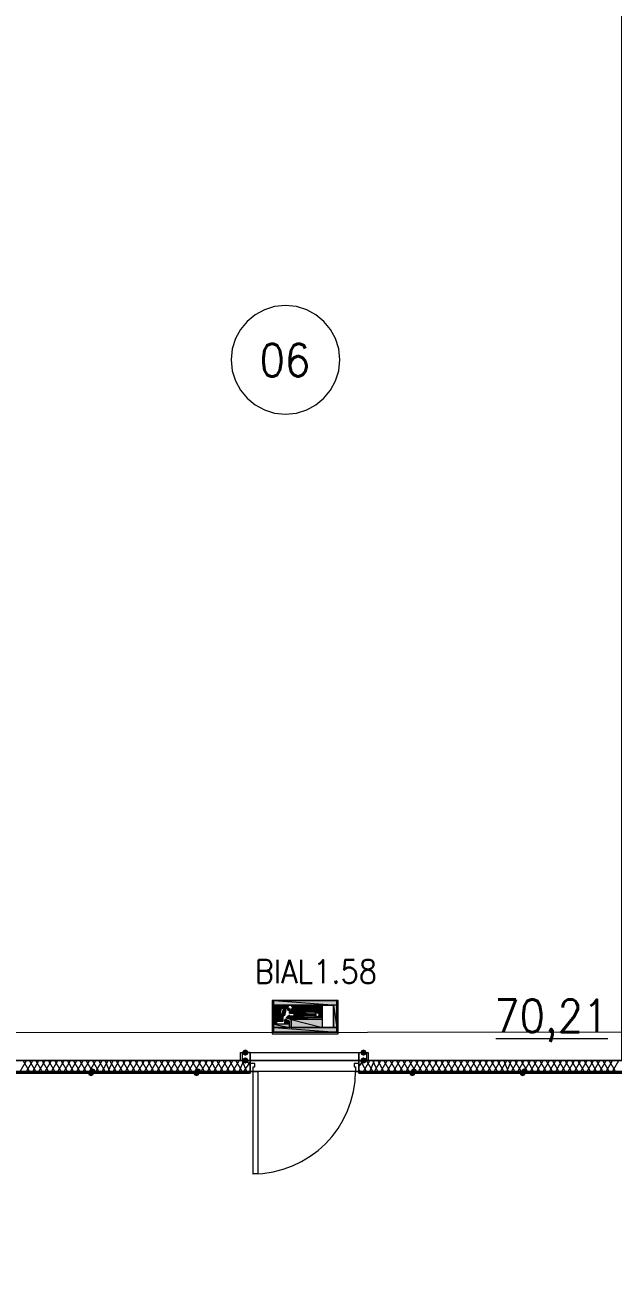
# Model space of a CAD drawing. Header units: millimetres. Extents: x 0 to 420, y 0 to 297.
# Drawn here: x 209.63 to 225.45, y 182.22 to 215.56 of the extents above; entities that cross this region are included whole.
import ezdxf

# ---------------------------------------------------------------- set-up
doc = ezdxf.new("R2010")
doc.units = ezdxf.units.MM
doc.styles.get("Standard").update_dxf_attribs({"font": 'STANDARD'})

msp = doc.modelspace()

# ---------------------------------------------------------------- hatches: boundary and pattern name
h = msp.add_hatch(color=82)
h.paths.add_polyline_path([(218.016667, 189.356999), (216.323334, 189.356999), (218.016667, 189.229999)], flags=0)
h.paths.add_polyline_path([(216.323334, 189.356999), (218.016667, 189.229999), (216.323334, 189.229999)], flags=0)
h = msp.add_hatch(color=82)
h.paths.add_polyline_path([(216.323334, 189.229999), (217.635667, 189.229999)], flags=0)
h.paths.add_polyline_path([(217.635667, 189.229999), (216.323334, 189.229999)], flags=0)
h = msp.add_hatch(color=82)
h.paths.add_polyline_path([(216.746667, 189.229999), (216.323334, 189.229999), (216.704334, 189.187666)], flags=0)
h.paths.add_polyline_path([(216.323334, 189.229999), (216.704334, 189.187666), (216.323334, 189.187666)], flags=0)
h = msp.add_hatch(color=82)
h.paths.add_polyline_path([(216.323334, 189.187666), (216.704334, 189.187666)], flags=0)
h.paths.add_polyline_path([(216.704334, 189.187666), (216.323334, 189.187666)], flags=0)
h = msp.add_hatch(color=82)
h.paths.add_polyline_path([(216.323334, 189.187666), (216.704334, 189.187666)], flags=0)
h.paths.add_polyline_path([(216.704334, 189.187666), (216.323334, 189.187666)], flags=0)
h = msp.add_hatch(color=82)
h.paths.add_polyline_path([(216.704334, 189.187666), (216.323334, 189.187666), (216.704334, 189.145333)], flags=0)
h.paths.add_polyline_path([(216.323334, 189.187666), (216.704334, 189.145333), (216.323334, 189.145333)], flags=0)
h = msp.add_hatch(color=82)
h.paths.add_polyline_path([(216.323334, 189.145333), (216.704334, 189.145333)], flags=0)
h.paths.add_polyline_path([(216.704334, 189.145333), (216.323334, 189.145333)], flags=0)
h = msp.add_hatch(color=82)
h.paths.add_polyline_path([(216.535001, 189.145333), (216.323334, 189.145333), (216.492667, 189.018333)], flags=0)
h.paths.add_polyline_path([(216.323334, 189.145333), (216.492667, 189.018333), (216.323334, 189.018333)], flags=0)
h = msp.add_hatch(color=82)
h.paths.add_polyline_path([(216.662001, 189.102999), (216.577334, 189.102999), (216.619667, 188.975999)], flags=0)
h.paths.add_polyline_path([(216.577334, 189.102999), (216.619667, 188.975999), (216.535001, 188.975999)], flags=0)
for color, points in [(82, [(216.704334, 189.187666), (216.704334, 189.145333)]), (82, [(216.704334, 189.102999), (216.746667, 189.102999)]), (82, [(216.746667, 189.102999), (216.789001, 189.102999)]), (82, [(216.619667, 188.848999), (216.662001, 188.848999)]), (7, [(215.646, 187.96), (215.621129, 187.900204), (215.561333, 187.875333), (215.501538, 187.900204), (215.476667, 187.96), (215.501537, 188.019796), (215.561333, 188.044667), (215.621129, 188.019796)]), (7, [(218.821, 187.96), (218.796129, 187.900204), (218.736333, 187.875333), (218.676538, 187.900204), (218.651667, 187.96), (218.676537, 188.019796), (218.736333, 188.044667), (218.796129, 188.019796)]), (7, [(215.646, 187.748333), (215.621129, 187.688538), (215.561333, 187.663667), (215.501538, 187.688538), (215.476667, 187.748333), (215.501537, 187.808129), (215.561333, 187.833), (215.621129, 187.808129)]), (7, [(218.821, 187.748333), (218.796129, 187.688538), (218.736333, 187.663667), (218.676538, 187.688538), (218.651667, 187.748333), (218.676537, 187.808129), (218.736333, 187.833), (218.796129, 187.808129)]), (254, [(211.497333, 187.409667), (211.472463, 187.349871), (211.412667, 187.325), (211.352871, 187.349871), (211.328, 187.409667), (211.352871, 187.469462), (211.412667, 187.494333), (211.472462, 187.469463)]), (254, [(211.539667, 187.452), (211.514796, 187.392204), (211.455, 187.367333), (211.395204, 187.392204), (211.370333, 187.452), (211.395204, 187.511796), (211.455, 187.536667), (211.514796, 187.511796)]), (254, [(214.333667, 187.409667), (214.308796, 187.349871), (214.249, 187.325), (214.189204, 187.349871), (214.164333, 187.409667), (214.189204, 187.469462), (214.249, 187.494333), (214.308796, 187.469463)]), (254, [(214.376, 187.452), (214.351129, 187.392204), (214.291333, 187.367333), (214.231538, 187.392204), (214.206667, 187.452), (214.231537, 187.511796), (214.291333, 187.536667), (214.351129, 187.511796)]), (254, [(220.133333, 187.409667), (220.108462, 187.349871), (220.048667, 187.325), (219.988871, 187.349871), (219.964, 187.409667), (219.988871, 187.469462), (220.048667, 187.494333), (220.108462, 187.469463)]), (254, [(220.175667, 187.452), (220.150796, 187.392204), (220.091, 187.367333), (220.031204, 187.392204), (220.006333, 187.452), (220.031204, 187.511796), (220.091, 187.536667), (220.150796, 187.511796)]), (254, [(223.096667, 187.409667), (223.071796, 187.349871), (223.012, 187.325), (222.952204, 187.349871), (222.927333, 187.409667), (222.952204, 187.469462), (223.012, 187.494333), (223.071796, 187.469463)]), (254, [(223.139, 187.452), (223.114129, 187.392204), (223.054333, 187.367333), (222.994538, 187.392204), (222.969667, 187.452), (222.994537, 187.511796), (223.054333, 187.536667), (223.114129, 187.511796)])]:
    msp.add_hatch(color=color).paths.add_polyline_path(points, flags=0)
h = msp.add_hatch(color=82)
h.paths.add_polyline_path([(216.704334, 189.145333), (216.746667, 189.145333)], flags=0)
h.paths.add_polyline_path([(216.746667, 189.145333), (216.704334, 189.145333)], flags=0)
h = msp.add_hatch(color=82)
h.paths.add_polyline_path([(216.704334, 189.145333), (216.704334, 189.102999)], flags=0)
h.paths.add_polyline_path([(216.704334, 189.102999), (216.704334, 189.145333)], flags=0)
h = msp.add_hatch(color=82)
h.paths.add_polyline_path([(216.746667, 189.145333), (216.704334, 189.145333), (216.746667, 189.102999)], flags=0)
h.paths.add_polyline_path([(216.704334, 189.145333), (216.746667, 189.102999), (216.704334, 189.102999)], flags=0)
h = msp.add_hatch(color=82)
h.paths.add_polyline_path([(216.704334, 189.102999), (216.746667, 189.102999)], flags=0)
h.paths.add_polyline_path([(216.746667, 189.102999), (216.704334, 189.102999)], flags=0)
h = msp.add_hatch(color=82)
h.paths.add_polyline_path([(216.704334, 189.102999), (216.746667, 189.102999)], flags=0)
h.paths.add_polyline_path([(216.746667, 189.102999), (216.704334, 189.102999)], flags=0)
h = msp.add_hatch(color=82)
h.paths.add_polyline_path([(216.704334, 189.102999), (216.746667, 189.102999)], flags=0)
h.paths.add_polyline_path([(216.746667, 189.102999), (216.704334, 189.102999)], flags=0)
h.paths.add_polyline_path([(216.746667, 189.102999), (216.704334, 189.102999), (217.635667, 189.102999)], flags=0)
h.paths.add_polyline_path([(216.704334, 189.102999), (217.635667, 189.102999)], flags=0)
h = msp.add_hatch(color=82)
h.paths.add_polyline_path([(217.635667, 189.229999), (216.746667, 189.229999)], flags=0)
h.paths.add_polyline_path([(216.746667, 189.229999), (217.635667, 189.229999), (216.789001, 189.229999)], flags=0)
h = msp.add_hatch(color=82)
h.paths.add_polyline_path([(217.635667, 189.102999), (216.746667, 189.102999), (217.635667, 189.060666)], flags=0)
h.paths.add_polyline_path([(216.746667, 189.102999), (217.635667, 189.060666), (216.746667, 189.060666)], flags=0)
h = msp.add_hatch(color=82)
h.paths.add_polyline_path([(217.424001, 189.060666), (216.746667, 189.060666), (217.466334, 189.018333)], flags=0)
h.paths.add_polyline_path([(216.746667, 189.060666), (217.466334, 189.018333), (216.746667, 189.018333)], flags=0)
h = msp.add_hatch(color=82)
h.paths.add_polyline_path([(216.789001, 189.229999), (217.635667, 189.229999)], flags=0)
h.paths.add_polyline_path([(217.635667, 189.229999), (216.789001, 189.229999)], flags=0)
h.paths.add_polyline_path([(217.635667, 189.229999), (216.789001, 189.229999)], flags=0)
h.paths.add_polyline_path([(216.789001, 189.229999), (217.635667, 189.229999)], flags=0)
h = msp.add_hatch(color=82)
h.paths.add_polyline_path([(216.789001, 189.145333), (216.789001, 189.102999)], flags=0)
h.paths.add_polyline_path([(216.789001, 189.102999), (216.789001, 189.145333)], flags=0)
h = msp.add_hatch(color=82)
h.paths.add_polyline_path([(217.635667, 189.102999), (216.831334, 189.102999)], flags=0)
h.paths.add_polyline_path([(216.831334, 189.102999), (217.635667, 189.102999), (216.789001, 189.102999)], flags=0)
h = msp.add_hatch(color=82)
h.paths.add_polyline_path([(216.789001, 189.102999), (217.635667, 189.102999)], flags=0)
h.paths.add_polyline_path([(217.635667, 189.102999), (216.789001, 189.102999)], flags=0)
h = msp.add_hatch(color=82)
h.paths.add_polyline_path([(216.789001, 189.102999), (217.635667, 189.102999)], flags=0)
h.paths.add_polyline_path([(217.635667, 189.102999), (216.789001, 189.102999)], flags=0)
h = msp.add_hatch(color=82)
h.paths.add_polyline_path([(216.789001, 189.102999), (217.635667, 189.102999)], flags=0)
h.paths.add_polyline_path([(217.635667, 189.102999), (216.789001, 189.102999)], flags=0)
h = msp.add_hatch(color=82)
h.paths.add_polyline_path([(217.635667, 189.229999), (216.831334, 189.229999), (217.635667, 189.187666)], flags=0)
h.paths.add_polyline_path([(216.831334, 189.229999), (217.635667, 189.187666), (216.831334, 189.187666)], flags=0)
h = msp.add_hatch(color=82)
h.paths.add_polyline_path([(216.831334, 189.187666), (217.635667, 189.187666)], flags=0)
h.paths.add_polyline_path([(217.635667, 189.187666), (216.831334, 189.187666)], flags=0)
h = msp.add_hatch(color=82)
h.paths.add_polyline_path([(216.831334, 189.187666), (217.635667, 189.187666)], flags=0)
h.paths.add_polyline_path([(217.635667, 189.187666), (216.831334, 189.187666)], flags=0)
h = msp.add_hatch(color=82)
h.paths.add_polyline_path([(216.831334, 189.187666), (217.635667, 189.187666)], flags=0)
h.paths.add_polyline_path([(217.635667, 189.187666), (216.831334, 189.187666)], flags=0)
h = msp.add_hatch(color=82)
h.paths.add_polyline_path([(217.635667, 189.187666), (216.831334, 189.187666), (217.635667, 189.145333)], flags=0)
h.paths.add_polyline_path([(216.831334, 189.187666), (217.635667, 189.145333), (216.831334, 189.145333)], flags=0)
h = msp.add_hatch(color=82)
h.paths.add_polyline_path([(216.831334, 189.145333), (217.635667, 189.145333)], flags=0)
h.paths.add_polyline_path([(217.635667, 189.145333), (216.831334, 189.145333)], flags=0)
h = msp.add_hatch(color=82)
h.paths.add_polyline_path([(216.831334, 189.145333), (217.635667, 189.145333)], flags=0)
h.paths.add_polyline_path([(217.635667, 189.145333), (216.831334, 189.145333)], flags=0)
h = msp.add_hatch(color=82)
h.paths.add_polyline_path([(216.831334, 189.145333), (217.635667, 189.145333)], flags=0)
h.paths.add_polyline_path([(217.635667, 189.145333), (216.831334, 189.145333)], flags=0)
h = msp.add_hatch(color=82)
h.paths.add_polyline_path([(216.831334, 189.145333), (217.635667, 189.145333)], flags=0)
h.paths.add_polyline_path([(217.635667, 189.145333), (216.831334, 189.145333)], flags=0)
h = msp.add_hatch(color=82)
h.paths.add_polyline_path([(216.831334, 189.145333), (217.635667, 189.145333)], flags=0)
h.paths.add_polyline_path([(217.635667, 189.145333), (216.831334, 189.145333)], flags=0)
h = msp.add_hatch(color=82)
h.paths.add_polyline_path([(217.635667, 189.145333), (216.831334, 189.145333), (217.635667, 189.102999)], flags=0)
h.paths.add_polyline_path([(216.831334, 189.145333), (217.635667, 189.102999), (216.831334, 189.102999)], flags=0)
h = msp.add_hatch(color=82)
h.paths.add_polyline_path([(217.635667, 189.060666), (217.466334, 189.060666), (217.635667, 188.975999)], flags=0)
h.paths.add_polyline_path([(217.466334, 189.060666), (217.635667, 188.975999), (217.551001, 188.975999)], flags=0)
h = msp.add_hatch(color=82)
h.paths.add_polyline_path([(218.016667, 189.229999), (217.932001, 189.229999), (218.016667, 188.637333)], flags=0)
h.paths.add_polyline_path([(217.932001, 189.229999), (218.016667, 188.637333), (217.932001, 188.637333)], flags=0)
h = msp.add_hatch(color=82)
h.paths.add_polyline_path([(216.492667, 189.018333), (216.323334, 189.018333), (216.535001, 188.975999)], flags=0)
h.paths.add_polyline_path([(216.323334, 189.018333), (216.535001, 188.975999), (216.323334, 188.975999)], flags=0)
h = msp.add_hatch(color=82)
h.paths.add_polyline_path([(216.619667, 188.975999), (216.323334, 188.975999), (216.577334, 188.933666)], flags=0)
h.paths.add_polyline_path([(216.323334, 188.975999), (216.577334, 188.933666), (216.323334, 188.933666)], flags=0)
h = msp.add_hatch(color=82)
h.paths.add_polyline_path([(216.577334, 188.933666), (216.323334, 188.933666), (216.577334, 188.806666)], flags=0)
h.paths.add_polyline_path([(216.323334, 188.933666), (216.577334, 188.806666), (216.323334, 188.806666)], flags=0)
h = msp.add_hatch(color=82)
h.paths.add_polyline_path([(216.408001, 188.806666), (216.323334, 188.806666), (216.408001, 188.721999)], flags=0)
h.paths.add_polyline_path([(216.323334, 188.806666), (216.408001, 188.721999), (216.323334, 188.721999)], flags=0)
h = msp.add_hatch(color=82)
h.paths.add_polyline_path([(216.746667, 188.721999), (216.323334, 188.721999), (216.746667, 188.637333)], flags=0)
h.paths.add_polyline_path([(216.323334, 188.721999), (216.746667, 188.637333), (216.323334, 188.637333)], flags=0)
h = msp.add_hatch(color=82)
h.paths.add_polyline_path([(216.662001, 188.848999), (216.619667, 188.848999), (216.746667, 188.806666)], flags=0)
h.paths.add_polyline_path([(216.619667, 188.848999), (216.746667, 188.806666), (216.619667, 188.806666)], flags=0)
h = msp.add_hatch(color=82)
h.paths.add_polyline_path([(216.746667, 188.806666), (216.619667, 188.806666), (216.746667, 188.721999)], flags=0)
h.paths.add_polyline_path([(216.619667, 188.806666), (216.746667, 188.721999), (216.619667, 188.721999)], flags=0)
h = msp.add_hatch(color=82)
h.paths.add_polyline_path([(217.466334, 188.933666), (216.704334, 188.933666), (217.424001, 188.891333)], flags=0)
h.paths.add_polyline_path([(216.704334, 188.933666), (217.424001, 188.891333), (216.662001, 188.891333)], flags=0)
h = msp.add_hatch(color=82)
h.paths.add_polyline_path([(217.635667, 188.891333), (216.662001, 188.891333), (217.635667, 188.848999)], flags=0)
h.paths.add_polyline_path([(216.662001, 188.891333), (217.635667, 188.848999), (216.789001, 188.848999)], flags=0)
h = msp.add_hatch(color=82)
h.paths.add_polyline_path([(217.635667, 188.848999), (216.789001, 188.848999), (217.635667, 188.637333)], flags=0)
h.paths.add_polyline_path([(216.789001, 188.848999), (217.635667, 188.637333), (216.789001, 188.637333)], flags=0)
h = msp.add_hatch(color=82)
h.paths.add_polyline_path([(217.466334, 189.018333), (216.873667, 189.018333), (217.466334, 188.975999)], flags=0)
h.paths.add_polyline_path([(216.873667, 189.018333), (217.466334, 188.975999), (216.873667, 188.975999)], flags=0)
h = msp.add_hatch(color=82)
h.paths.add_polyline_path([(216.873667, 188.975999), (216.958334, 188.975999)], flags=0)
h.paths.add_polyline_path([(216.958334, 188.975999), (216.873667, 188.975999)], flags=0)
h = msp.add_hatch(color=82)
h.paths.add_polyline_path([(217.466334, 188.975999), (216.873667, 188.975999), (217.466334, 188.933666)], flags=0)
h.paths.add_polyline_path([(216.873667, 188.975999), (217.466334, 188.933666), (216.873667, 188.933666)], flags=0)
h = msp.add_hatch(color=82)
h.paths.add_polyline_path([(217.635667, 188.975999), (217.551001, 188.975999), (217.635667, 188.891333)], flags=0)
h.paths.add_polyline_path([(217.551001, 188.975999), (217.635667, 188.891333), (217.466334, 188.891333)], flags=0)
h = msp.add_hatch(color=82)
h.paths.add_polyline_path([(218.016667, 188.637333), (216.323334, 188.637333), (218.016667, 188.510333)], flags=0)
h.paths.add_polyline_path([(216.323334, 188.637333), (218.016667, 188.510333), (216.323334, 188.510333)], flags=0)
h = msp.add_hatch(color=82)
h.paths.add_polyline_path([(216.789001, 188.637333), (218.016667, 188.637333)], flags=0)
h.paths.add_polyline_path([(218.016667, 188.637333), (216.789001, 188.637333)], flags=0)
h = msp.add_hatch(color=7)
h.paths.add_polyline_path([(215.688333, 187.452), (208.576333, 187.452), (215.688333, 187.409667)], flags=0)
h.paths.add_polyline_path([(208.576333, 187.452), (215.688333, 187.409667), (208.576333, 187.409667)], flags=0)
h = msp.add_hatch(color=7)
h.paths.add_polyline_path([(225.975333, 187.452), (218.609333, 187.452), (225.975333, 187.409667)], flags=0)
h.paths.add_polyline_path([(218.609333, 187.452), (225.975333, 187.409667), (218.609333, 187.409667)], flags=0)

# ---------------------------------------------------------------- linework, layer by layer
at = {"color": 43, "lineweight": 0}
msp.add_lwpolyline([(208.576333, 187.748333), (225.679, 187.748333), (225.679, 222.25), (208.576333, 222.25)], close=True, dxfattribs=at)
at = {"color": 7, "lineweight": 0}
for points in [[(218.101333, 206.5655), (218.071661, 206.859844), (217.986561, 207.133996), (217.851905, 207.382083), (217.673566, 207.598232), (217.457416, 207.776572), (217.209329, 207.911228), (216.935177, 207.996328), (216.640833, 208.026), (216.34649, 207.996328), (216.072338, 207.911228), (215.824251, 207.776572), (215.608101, 207.598232), (215.429762, 207.382083), (215.295106, 207.133996), (215.210005, 206.859844), (215.180333, 206.5655)], [(215.180333, 206.5655), (215.210005, 206.271156), (215.295106, 205.997004), (215.429762, 205.748917), (215.608101, 205.532768), (215.824251, 205.354428), (216.072338, 205.219772), (216.34649, 205.134672), (216.640833, 205.105), (216.935177, 205.134672), (217.209329, 205.219772), (217.457416, 205.354428), (217.673566, 205.532768), (217.851905, 205.748917), (217.986561, 205.997004), (218.071661, 206.271156), (218.101333, 206.5655)], [(222.292333, 188.341), (225.298, 188.341)], [(215.688333, 187.748333), (208.576333, 187.748333)], [(209.507667, 187.452), (209.677, 187.748333)], [(209.761667, 187.452), (209.592333, 187.748333)], [(209.677, 187.452), (209.846333, 187.748333)], [(209.931, 187.452), (209.761667, 187.748333)], [(209.846333, 187.452), (210.015667, 187.748333)], [(210.100333, 187.452), (209.931, 187.748333)], [(210.015667, 187.452), (210.185, 187.748333)], [(210.269667, 187.452), (210.100333, 187.748333)], [(210.185, 187.452), (210.354333, 187.748333)], [(210.439, 187.452), (210.269667, 187.748333)], [(210.354333, 187.452), (210.523667, 187.748333)], [(210.608333, 187.452), (210.439, 187.748333)], [(210.523667, 187.452), (210.693, 187.748333)], [(210.777667, 187.452), (210.608333, 187.748333)], [(210.693, 187.452), (210.862333, 187.748333)], [(210.947, 187.452), (210.777667, 187.748333)], [(210.862333, 187.452), (211.031667, 187.748333)], [(211.116333, 187.452), (210.947, 187.748333)], [(211.031667, 187.452), (211.201, 187.748333)], [(211.285667, 187.452), (211.116333, 187.748333)], [(211.201, 187.452), (211.370333, 187.748333)], [(211.455, 187.452), (211.285667, 187.748333)], [(211.370333, 187.452), (211.539667, 187.748333)], [(211.624333, 187.452), (211.455, 187.748333)], [(211.539667, 187.452), (211.709, 187.748333)], [(211.793667, 187.452), (211.624333, 187.748333)], [(211.709, 187.452), (211.878333, 187.748333)], [(211.920667, 187.452), (211.793667, 187.748333)], [(211.878333, 187.452), (212.005333, 187.748333)], [(212.09, 187.452), (211.920667, 187.748333)], [(212.005333, 187.452), (212.174667, 187.748333)], [(212.259333, 187.452), (212.09, 187.748333)], [(212.174667, 187.452), (212.344, 187.748333)], [(212.428667, 187.452), (212.259333, 187.748333)], [(212.344, 187.452), (212.513333, 187.748333)], [(212.598, 187.452), (212.428667, 187.748333)], [(212.513333, 187.452), (212.682667, 187.748333)], [(212.767333, 187.452), (212.598, 187.748333)], [(212.682667, 187.452), (212.852, 187.748333)], [(212.936667, 187.452), (212.767333, 187.748333)], [(212.852, 187.452), (213.021333, 187.748333)], [(213.106, 187.452), (212.936667, 187.748333)], [(213.021333, 187.452), (213.190667, 187.748333)], [(213.275333, 187.452), (213.106, 187.748333)], [(213.190667, 187.452), (213.36, 187.748333)], [(213.444667, 187.452), (213.275333, 187.748333)], [(213.36, 187.452), (213.529333, 187.748333)], [(213.614, 187.452), (213.444667, 187.748333)], [(213.529333, 187.452), (213.698667, 187.748333)], [(213.783333, 187.452), (213.614, 187.748333)], [(213.698667, 187.452), (213.868, 187.748333)], [(213.952667, 187.452), (213.783333, 187.748333)], [(213.868, 187.452), (214.037333, 187.748333)], [(214.122, 187.452), (213.952667, 187.748333)], [(214.037333, 187.452), (214.206667, 187.748333)], [(214.291333, 187.452), (214.122, 187.748333)], [(214.206667, 187.452), (214.376, 187.748333)], [(214.460667, 187.452), (214.291333, 187.748333)], [(214.376, 187.452), (214.545333, 187.748333)], [(214.63, 187.452), (214.460667, 187.748333)], [(214.545333, 187.452), (214.714667, 187.748333)], [(214.799333, 187.452), (214.63, 187.748333)], [(214.714667, 187.452), (214.884, 187.748333)], [(214.968667, 187.452), (214.799333, 187.748333)], [(214.884, 187.452), (215.053333, 187.748333)], [(215.138, 187.452), (214.968667, 187.748333)], [(215.053333, 187.452), (215.222667, 187.748333)], [(215.307333, 187.452), (215.138, 187.748333)], [(215.222667, 187.452), (215.392, 187.748333)], [(215.476667, 187.452), (215.307333, 187.748333)], [(215.392, 187.452), (215.519, 187.748333)], [(215.603667, 187.452), (215.476667, 187.748333)], [(215.519, 187.452), (215.688333, 187.706)], [(215.688333, 187.621333), (215.603667, 187.748333)], [(215.688333, 187.875333), (215.688333, 187.96), (217.127667, 187.96)], [(217.127667, 187.748333), (215.688333, 187.748333), (215.688333, 187.875333)], [(215.688333, 187.452), (215.688333, 187.663667), (215.688333, 187.748333)], [(215.688333, 187.748333), (215.688333, 187.663667), (215.688333, 187.452), (215.688333, 187.663667)], [(217.127667, 187.96), (218.609333, 187.96), (218.609333, 187.875333)], [(218.609333, 187.875333), (218.609333, 187.748333), (217.127667, 187.748333)], [(218.609333, 187.579), (218.736333, 187.748333)], [(218.609333, 187.452), (218.609333, 187.663667), (218.609333, 187.748333)], [(218.609333, 187.748333), (218.609333, 187.663667), (218.609333, 187.452), (218.609333, 187.663667)], [(225.679, 187.748333), (218.609333, 187.748333)], [(218.821, 187.452), (218.651667, 187.748333)], [(218.736333, 187.452), (218.905667, 187.748333)], [(218.990333, 187.452), (218.821, 187.748333)], [(218.905667, 187.452), (219.032667, 187.748333)], [(219.117333, 187.452), (218.990333, 187.748333)], [(219.032667, 187.452), (219.202, 187.748333)], [(219.286667, 187.452), (219.117333, 187.748333)], [(219.202, 187.452), (219.371333, 187.748333)], [(219.456, 187.452), (219.286667, 187.748333)], [(219.371333, 187.452), (219.540667, 187.748333)], [(219.625333, 187.452), (219.456, 187.748333)], [(219.540667, 187.452), (219.71, 187.748333)], [(219.794667, 187.452), (219.625333, 187.748333)], [(219.71, 187.452), (219.879333, 187.748333)], [(219.964, 187.452), (219.794667, 187.748333)], [(219.879333, 187.452), (220.048667, 187.748333)], [(220.133333, 187.452), (219.964, 187.748333)], [(220.048667, 187.452), (220.218, 187.748333)], [(220.302667, 187.452), (220.133333, 187.748333)], [(220.218, 187.452), (220.387333, 187.748333)], [(220.472, 187.452), (220.302667, 187.748333)], [(220.387333, 187.452), (220.556667, 187.748333)], [(220.641333, 187.452), (220.472, 187.748333)], [(220.556667, 187.452), (220.726, 187.748333)], [(220.810667, 187.452), (220.641333, 187.748333)], [(220.726, 187.452), (220.895333, 187.748333)], [(220.98, 187.452), (220.810667, 187.748333)], [(220.895333, 187.452), (221.064667, 187.748333)], [(221.149333, 187.452), (220.98, 187.748333)], [(221.064667, 187.452), (221.234, 187.748333)], [(221.318667, 187.452), (221.149333, 187.748333)], [(221.234, 187.452), (221.403333, 187.748333)], [(221.488, 187.452), (221.318667, 187.748333)], [(221.403333, 187.452), (221.572667, 187.748333)], [(221.657333, 187.452), (221.488, 187.748333)], [(221.572667, 187.452), (221.742, 187.748333)], [(221.826667, 187.452), (221.657333, 187.748333)], [(221.742, 187.452), (221.911333, 187.748333)], [(221.996, 187.452), (221.826667, 187.748333)], [(221.911333, 187.452), (222.080667, 187.748333)], [(222.165333, 187.452), (221.996, 187.748333)], [(222.080667, 187.452), (222.25, 187.748333)], [(222.334667, 187.452), (222.165333, 187.748333)], [(222.25, 187.452), (222.419333, 187.748333)], [(222.504, 187.452), (222.334667, 187.748333)], [(222.419333, 187.452), (222.588667, 187.748333)], [(222.631, 187.452), (222.504, 187.748333)], [(222.588667, 187.452), (222.715667, 187.748333)], [(222.800333, 187.452), (222.631, 187.748333)], [(222.715667, 187.452), (222.885, 187.748333)], [(222.969667, 187.452), (222.800333, 187.748333)], [(222.885, 187.452), (223.054333, 187.748333)], [(223.139, 187.452), (222.969667, 187.748333)], [(223.054333, 187.452), (223.223667, 187.748333)], [(223.308333, 187.452), (223.139, 187.748333)], [(223.223667, 187.452), (223.393, 187.748333)], [(223.477667, 187.452), (223.308333, 187.748333)], [(223.393, 187.452), (223.562333, 187.748333)], [(223.647, 187.452), (223.477667, 187.748333)], [(223.562333, 187.452), (223.731667, 187.748333)], [(223.816333, 187.452), (223.647, 187.748333)], [(223.731667, 187.452), (223.901, 187.748333)], [(223.985667, 187.452), (223.816333, 187.748333)], [(223.901, 187.452), (224.070333, 187.748333)], [(224.155, 187.452), (223.985667, 187.748333)], [(224.070333, 187.452), (224.239667, 187.748333)], [(224.324333, 187.452), (224.155, 187.748333)], [(224.239667, 187.452), (224.409, 187.748333)], [(224.493667, 187.452), (224.324333, 187.748333)], [(224.409, 187.452), (224.578333, 187.748333)], [(224.663, 187.452), (224.493667, 187.748333)], [(224.578333, 187.452), (224.747667, 187.748333)], [(224.832333, 187.452), (224.663, 187.748333)], [(224.747667, 187.452), (224.917, 187.748333)], [(225.001667, 187.452), (224.832333, 187.748333)], [(224.917, 187.452), (225.086333, 187.748333)], [(225.171, 187.452), (225.001667, 187.748333)], [(225.086333, 187.452), (225.255667, 187.748333)], [(225.340333, 187.452), (225.171, 187.748333)], [(225.255667, 187.452), (225.425, 187.748333)], [(225.509667, 187.452), (225.340333, 187.748333)], [(225.425, 187.452), (225.594333, 187.748333)], [(215.688333, 187.452), (208.576333, 187.452), (215.688333, 187.452), (208.576333, 187.409667)], [(208.576333, 187.452), (215.688333, 187.452)], [(215.751833, 184.700333), (216.035342, 184.714649), (216.31066, 184.756667), (216.576395, 184.824993), (216.831151, 184.918234), (217.073537, 185.034996), (217.302157, 185.173886), (217.515619, 185.333509), (217.712528, 185.512472), (217.891491, 185.709381), (218.051114, 185.922843), (218.190004, 186.151463), (218.306766, 186.393849), (218.400007, 186.648605), (218.468333, 186.91434), (218.510351, 187.189658), (218.524667, 187.473167)], [(218.651667, 187.452), (218.609333, 187.494333)], [(225.975333, 187.409667), (218.609333, 187.409667), (225.975333, 187.452), (218.609333, 187.452)], [(218.609333, 187.452), (225.679, 187.452)]]:
    msp.add_lwpolyline(points, dxfattribs=at)
at = {"color": 92, "lineweight": 0}
msp.add_lwpolyline([(218.059001, 189.356999), (216.281001, 189.356999), (216.281001, 188.467999), (218.059001, 188.467999)], close=True, dxfattribs=at)
at = {"color": 82, "lineweight": 0}
for points in [[(218.016667, 189.356999), (216.323334, 189.356999), (218.016667, 189.229999)], [(216.323334, 189.356999), (218.016667, 189.229999), (216.323334, 189.229999)], [(216.323334, 189.356999), (218.016667, 189.356999), (218.016667, 188.510333), (216.323334, 188.510333)], [(216.323334, 189.229999), (217.635667, 189.229999)], [(217.635667, 189.229999), (216.323334, 189.229999)], [(216.323334, 189.229999), (216.746667, 189.229999)], [(216.746667, 189.229999), (216.323334, 189.229999)], [(216.746667, 189.229999), (216.323334, 189.229999)], [(216.323334, 189.229999), (216.746667, 189.229999)], [(216.746667, 189.229999), (216.323334, 189.229999)], [(216.746667, 189.229999), (216.323334, 189.229999)], [(216.323334, 189.229999), (216.746667, 189.229999)], [(216.746667, 189.229999), (216.323334, 189.229999)], [(216.323334, 189.229999), (216.746667, 189.229999)], [(216.746667, 189.229999), (216.323334, 189.229999)], [(216.323334, 189.229999), (216.746667, 189.229999)], [(216.746667, 189.229999), (216.323334, 189.229999)], [(216.746667, 189.229999), (216.323334, 189.229999), (216.704334, 189.187666)], [(216.323334, 189.229999), (216.704334, 189.187666), (216.323334, 189.187666)], [(216.323334, 189.187666), (216.704334, 189.187666)], [(216.704334, 189.187666), (216.323334, 189.187666)], [(216.323334, 189.187666), (216.704334, 189.187666)], [(216.704334, 189.187666), (216.323334, 189.187666)], [(216.704334, 189.187666), (216.323334, 189.187666)], [(216.323334, 189.187666), (216.704334, 189.187666)], [(216.704334, 189.187666), (216.323334, 189.187666)], [(216.704334, 189.187666), (216.323334, 189.187666)], [(216.323334, 189.187666), (216.704334, 189.187666)], [(216.704334, 189.187666), (216.323334, 189.187666)], [(216.704334, 189.187666), (216.323334, 189.187666), (216.704334, 189.145333)], [(216.323334, 189.187666), (216.704334, 189.145333), (216.323334, 189.145333)], [(216.323334, 189.145333), (216.704334, 189.145333)], [(216.704334, 189.145333), (216.323334, 189.145333)], [(216.535001, 189.145333), (216.323334, 189.145333), (216.492667, 189.018333)], [(216.323334, 189.145333), (216.492667, 189.018333), (216.323334, 189.018333)], [(216.408001, 188.806666), (216.577334, 188.806666), (216.577334, 188.933666), (216.662001, 189.102999), (216.577334, 189.102999), (216.535001, 188.975999), (216.492667, 189.018333), (216.535001, 189.145333), (216.704334, 189.145333), (216.704334, 189.102999), (216.746667, 189.102999), (216.746667, 189.018333), (216.873667, 189.018333), (216.873667, 188.933666), (216.746667, 188.933666), (216.746667, 188.975999), (216.662001, 188.891333), (216.789001, 188.848999), (216.789001, 188.637333), (216.746667, 188.637333), (216.746667, 188.806666), (216.619667, 188.848999), (216.619667, 188.721999), (216.408001, 188.721999)], [(216.577334, 189.102999), (216.619667, 188.975999), (216.535001, 188.975999)], [(216.662001, 189.102999), (216.577334, 189.102999), (216.619667, 188.975999)], [(216.704334, 189.187666), (216.704334, 189.145333)], [(216.704334, 189.145333), (216.704334, 189.187666)], [(216.704334, 189.145333), (216.746667, 189.145333)], [(216.746667, 189.145333), (216.704334, 189.145333)], [(216.704334, 189.145333), (216.704334, 189.102999)], [(216.704334, 189.102999), (216.704334, 189.145333)], [(216.746667, 189.145333), (216.704334, 189.145333), (216.746667, 189.102999)], [(216.704334, 189.145333), (216.746667, 189.102999), (216.704334, 189.102999)], [(216.704334, 189.102999), (216.746667, 189.102999)], [(216.704334, 189.102999), (216.746667, 189.102999)], [(216.746667, 189.102999), (216.704334, 189.102999)], [(216.704334, 189.102999), (216.746667, 189.102999)], [(216.746667, 189.102999), (216.704334, 189.102999)], [(216.704334, 189.102999), (216.746667, 189.102999)], [(216.746667, 189.102999), (216.704334, 189.102999)], [(216.704334, 189.102999), (216.746667, 189.102999)], [(216.746667, 189.102999), (216.704334, 189.102999)], [(216.746667, 189.102999), (216.704334, 189.102999), (217.635667, 189.102999)], [(216.704334, 189.102999), (217.635667, 189.102999)], [(217.635667, 189.229999), (216.746667, 189.229999)], [(216.746667, 189.229999), (217.635667, 189.229999), (216.789001, 189.229999)], [(216.746667, 189.102999), (216.789001, 189.102999)], [(217.635667, 189.102999), (216.746667, 189.102999), (217.635667, 189.060666)], [(216.746667, 189.102999), (217.635667, 189.060666), (216.746667, 189.060666)], [(217.424001, 189.060666), (216.746667, 189.060666), (217.466334, 189.018333)], [(216.746667, 189.060666), (217.466334, 189.018333), (216.746667, 189.018333)], [(216.789001, 189.229999), (217.635667, 189.229999)], [(217.635667, 189.229999), (216.789001, 189.229999)], [(217.635667, 189.229999), (216.789001, 189.229999)], [(216.789001, 189.229999), (217.635667, 189.229999)], [(216.789001, 189.229999), (216.831334, 189.187666)], [(216.831334, 189.187666), (216.789001, 189.229999)], [(216.789001, 189.145333), (216.789001, 189.102999)], [(216.789001, 189.102999), (216.789001, 189.145333)], [(216.789001, 189.102999), (216.789001, 189.145333)], [(216.831334, 189.102999), (217.635667, 189.102999), (216.789001, 189.102999)], [(216.789001, 189.102999), (217.635667, 189.102999)], [(217.635667, 189.102999), (216.789001, 189.102999)], [(216.789001, 189.102999), (217.635667, 189.102999)], [(217.635667, 189.102999), (216.789001, 189.102999)], [(216.789001, 189.102999), (217.635667, 189.102999)], [(217.635667, 189.102999), (216.789001, 189.102999)], [(217.635667, 189.229999), (216.831334, 189.229999), (217.635667, 189.187666)], [(216.831334, 189.229999), (217.635667, 189.187666), (216.831334, 189.187666)], [(216.831334, 189.187666), (217.635667, 189.187666)], [(217.635667, 189.187666), (216.831334, 189.187666)], [(216.831334, 189.187666), (217.635667, 189.187666)], [(217.635667, 189.187666), (216.831334, 189.187666)], [(216.831334, 189.187666), (217.635667, 189.187666)], [(217.635667, 189.187666), (216.831334, 189.187666)], [(217.635667, 189.187666), (216.831334, 189.187666), (217.635667, 189.145333)], [(216.831334, 189.187666), (217.635667, 189.145333), (216.831334, 189.145333)], [(216.831334, 189.145333), (217.635667, 189.145333)], [(217.635667, 189.145333), (216.831334, 189.145333)], [(216.831334, 189.145333), (217.635667, 189.145333)], [(217.635667, 189.145333), (216.831334, 189.145333)], [(216.831334, 189.145333), (217.635667, 189.145333)], [(217.635667, 189.145333), (216.831334, 189.145333)], [(216.831334, 189.145333), (217.635667, 189.145333)], [(217.635667, 189.145333), (216.831334, 189.145333)], [(216.831334, 189.145333), (217.635667, 189.145333)], [(217.635667, 189.145333), (216.831334, 189.145333)], [(217.635667, 189.145333), (216.831334, 189.145333), (217.635667, 189.102999)], [(216.831334, 189.145333), (217.635667, 189.102999), (216.831334, 189.102999)], [(217.635667, 189.102999), (216.831334, 189.102999)], [(217.466334, 188.975999), (217.424001, 189.060666), (217.466334, 189.060666), (217.551001, 188.975999), (217.466334, 188.891333), (217.424001, 188.891333), (217.466334, 188.975999), (216.958334, 188.975999)], [(217.635667, 189.060666), (217.466334, 189.060666), (217.635667, 188.975999)], [(217.466334, 189.060666), (217.635667, 188.975999), (217.551001, 188.975999)], [(217.635667, 189.229999), (217.932001, 189.229999), (217.932001, 188.637333), (217.635667, 188.637333)], [(218.016667, 189.229999), (217.932001, 189.229999), (218.016667, 188.637333)], [(217.932001, 189.229999), (218.016667, 188.637333), (217.932001, 188.637333)], [(216.492667, 189.018333), (216.323334, 189.018333), (216.535001, 188.975999)], [(216.323334, 189.018333), (216.535001, 188.975999), (216.323334, 188.975999)], [(216.619667, 188.975999), (216.323334, 188.975999), (216.577334, 188.933666)], [(216.323334, 188.975999), (216.577334, 188.933666), (216.323334, 188.933666)], [(216.577334, 188.933666), (216.323334, 188.933666), (216.577334, 188.806666)], [(216.323334, 188.933666), (216.577334, 188.806666), (216.323334, 188.806666)], [(216.408001, 188.806666), (216.323334, 188.806666), (216.408001, 188.721999)], [(216.323334, 188.806666), (216.408001, 188.721999), (216.323334, 188.721999)], [(216.746667, 188.721999), (216.323334, 188.721999), (216.746667, 188.637333)], [(216.323334, 188.721999), (216.746667, 188.637333), (216.323334, 188.637333)], [(216.619667, 188.848999), (216.662001, 188.848999)], [(216.662001, 188.848999), (216.619667, 188.848999), (216.746667, 188.806666)], [(216.619667, 188.848999), (216.746667, 188.806666), (216.619667, 188.806666)], [(216.746667, 188.806666), (216.619667, 188.806666), (216.746667, 188.721999)], [(216.619667, 188.806666), (216.746667, 188.721999), (216.619667, 188.721999)], [(216.704334, 188.933666), (217.424001, 188.891333), (216.662001, 188.891333)], [(217.635667, 188.891333), (216.662001, 188.891333), (217.635667, 188.848999)], [(216.662001, 188.891333), (217.635667, 188.848999), (216.789001, 188.848999)], [(217.466334, 188.933666), (216.704334, 188.933666), (217.424001, 188.891333)], [(217.635667, 188.848999), (216.789001, 188.848999), (217.635667, 188.637333)], [(216.789001, 188.848999), (217.635667, 188.637333), (216.789001, 188.637333)], [(217.466334, 189.018333), (216.873667, 189.018333), (217.466334, 188.975999)], [(216.873667, 189.018333), (217.466334, 188.975999), (216.873667, 188.975999)], [(216.873667, 188.975999), (216.958334, 188.975999)], [(216.958334, 188.975999), (216.873667, 188.975999)], [(217.466334, 188.975999), (216.873667, 188.975999), (217.466334, 188.933666)], [(216.873667, 188.975999), (217.466334, 188.933666), (216.873667, 188.933666)], [(217.551001, 188.975999), (217.635667, 188.891333), (217.466334, 188.891333)], [(217.635667, 188.975999), (217.551001, 188.975999), (217.635667, 188.891333)], [(218.016667, 188.637333), (216.323334, 188.637333), (218.016667, 188.510333)], [(216.323334, 188.637333), (218.016667, 188.510333), (216.323334, 188.510333)], [(216.789001, 188.637333), (218.016667, 188.637333)], [(218.016667, 188.637333), (216.789001, 188.637333)]]:
    msp.add_lwpolyline(points, close=True, dxfattribs=at)
at = {"color": 5, "lineweight": 0}
msp.add_lwpolyline([(241.257667, 184.784999), (241.257667, 188.510333), (129.201334, 188.467999)], dxfattribs=at)
at = {"color": 7, "lineweight": 0}
for points in [[(215.434333, 187.96), (215.688333, 187.96), (215.688333, 187.748333), (215.434333, 187.748333)], [(215.476667, 187.96), (215.476667, 187.748333), (215.688333, 187.748333), (215.688333, 187.96)], [(218.609333, 187.96), (218.821, 187.96), (218.821, 187.748333), (218.609333, 187.748333), (218.609333, 187.96), (218.863333, 187.96), (218.863333, 187.748333), (218.609333, 187.748333)], [(215.688333, 187.452), (208.576333, 187.452), (215.688333, 187.409667)], [(208.576333, 187.452), (215.688333, 187.409667), (208.576333, 187.409667)], [(215.688333, 187.452), (215.688333, 187.409667), (208.576333, 187.409667), (208.576333, 187.452), (215.688333, 187.452), (208.576333, 187.452), (208.576333, 187.409667), (215.688333, 187.409667)], [(215.688333, 187.663667), (215.688333, 187.452), (215.773, 187.452), (215.773, 187.579), (215.815333, 187.579), (215.815333, 187.663667)], [(215.773, 184.700333), (215.773, 187.452), (215.9, 187.452), (215.9, 184.700333)], [(218.482333, 187.663667), (218.482333, 187.579), (218.524667, 187.579), (218.524667, 187.452), (218.609333, 187.452), (218.609333, 187.663667)], [(225.975333, 187.452), (218.609333, 187.452), (225.975333, 187.409667)], [(218.609333, 187.452), (225.975333, 187.409667), (218.609333, 187.409667)], [(218.609333, 187.409667), (225.975333, 187.409667), (225.975333, 187.452), (218.609333, 187.452)], [(218.609333, 187.409667), (225.975333, 187.409667), (225.975333, 187.452), (218.609333, 187.452)]]:
    msp.add_lwpolyline(points, close=True, dxfattribs=at)
at = {"color": 8, "lineweight": 0}
msp.add_lwpolyline([(122.131667, 187.452), (122.131667, 140.377333), (243.586, 140.377333), (243.586, 187.452)], close=True, dxfattribs=at)

# ---------------------------------------------------------------- texts
at = {"color": 7, "char_height": 0.872032, "attachment_point": 1}
for s, insert, width in [('06', (215.94234, 206.993034), 1.06581689), ('70,21', (222.25, 189.382369), 2.56764978)]:
    msp.add_mtext(s, dxfattribs=dict(at, insert=insert, width=width))
at = {"color": 92, "insert": (215.815337, 190.450498), "char_height": 0.627829, "width": 3.20890378, "attachment_point": 1}
msp.add_mtext('BIAL1.58', dxfattribs=at)

doc.saveas('drawing.dxf')
